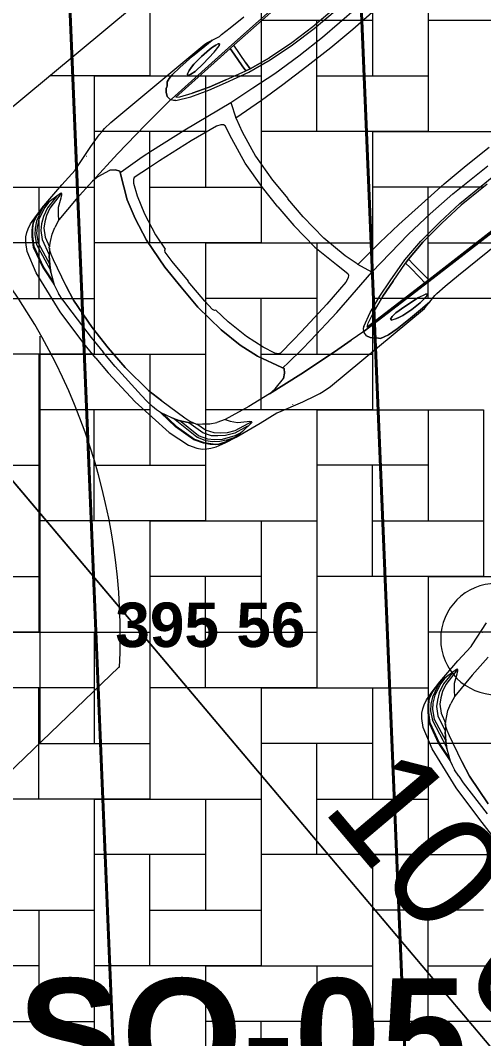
# Model space of a CAD drawing. Header units: millimetres. Extents: x 406050 to 619663, y -271768 to -128786.
# Drawn here: x 510506 to 513004, y -204382 to -198889 of the extents above; entities that cross this region are included whole.
import ezdxf

# ---------------------------------------------------------------- set-up
doc = ezdxf.new("R2010")
doc.units = ezdxf.units.MM
doc.header["$MEASUREMENT"] = 0
doc.set_wipeout_variables(frame=1)
doc.linetypes.add('Wipeout_Contour', pattern=[1000, 0, -1000])
doc.layers.add('BT_text_parcel', color=7, linetype='Continuous')
doc.layers.add('Situace - koordinační', color=7, linetype='Continuous')
doc.styles.add('GENEROVANÝ_STYL_1', font='Arial.ttf')
doc.styles.add('GENEROVANÝ_STYL_2', font='Arial Bold.ttf')
doc.linetypes.add('Elektřina - Elektrické vedení NN', pattern='A,0,[4,C.3. Koordinacni situace1.Shx,S=45.238095,R=0,X=0,Y=0.227838],-6150,0', length=6150)
doc.linetypes.add('K_ Kanalizace splašková', pattern='A,0,[2,C.3. Koordinacni situace1.Shx,S=19.047619,R=0,X=0,Y=0],-3150,0', length=3150)
doc.dimstyles.new('GENEROVANÝ_STYL__1', dxfattribs={"dimtxt": 600, "dimasz": 456, "dimexe": 0.18, "dimexo": 0.0625, "dimgap": 0, "dimtad": 1, "dimdec": 0, "dimzin": 0, "dimdsep": 46, "dimtxsty": 'GENEROVANÝ_STYL_1', "dimblk": 'ARROWHEAD_2', "dimblk1": 'ARROWHEAD_2', "dimblk2": 'ARROWHEAD_2', "dimcen": 0.09, "dimse1": 1, "dimse2": 1, "dimclrd": 7, "dimclre": 7, "dimclrt": 7, "dimazin": 0, "dimtfac": 1, "dimtdec": 4, "dimtmove": 2, "dimatfit": 3, "dimfxl": 1, "dimtolj": 1, "dimtzin": 0, "dimarcsym": 0})
doc.dimstyles.new('GENEROVANÝ_STYL__2', dxfattribs={"dimtxt": 600, "dimasz": 456, "dimexe": 0.18, "dimexo": 0.0625, "dimgap": 0, "dimtad": 1, "dimdec": 0, "dimzin": 0, "dimdsep": 46, "dimtxsty": 'GENEROVANÝ_STYL_1', "dimblk": 'ARROWHEAD_2', "dimblk1": 'ARROWHEAD_2', "dimblk2": 'ARROWHEAD_2', "dimcen": 0.09, "dimse1": 1, "dimse2": 1, "dimclrd": 7, "dimclre": 7, "dimclrt": 7, "dimazin": 0, "dimtfac": 1, "dimtdec": 4, "dimtmove": 0, "dimatfit": 3, "dimfxl": 1, "dimtolj": 1, "dimtzin": 0, "dimarcsym": 0})
doc.dimstyles.new('GENEROVANÝ_STYL__4', dxfattribs={"dimtxt": 600, "dimasz": 456, "dimexe": 0.18, "dimexo": 0.0625, "dimgap": 0, "dimtad": 1, "dimdec": 0, "dimzin": 0, "dimdsep": 46, "dimtxsty": 'GENEROVANÝ_STYL_1', "dimblk": 'ARROWHEAD_2', "dimblk1": 'ARROWHEAD_2', "dimblk2": 'ARROWHEAD_2', "dimcen": 0.09, "dimse1": 1, "dimse2": 1, "dimclrd": 124, "dimclre": 124, "dimclrt": 124, "dimazin": 0, "dimtfac": 1, "dimtdec": 4, "dimtmove": 0, "dimatfit": 3, "dimfxl": 1, "dimtolj": 1, "dimtzin": 0, "dimarcsym": 0})

# ---------------------------------------------------------------- blocks, each defined once
blk = doc.blocks.new('*X11')
at = {"layer": 'Situace - koordinační', "color": 253, "linetype": 'Continuous', "lineweight": 13, "true_color": 0xa8a8a8}
for p, q in [((512704.5, -197989.2), (512704.5, -198889.2)), ((511804.5, -198589.2), (511804.5, -199489.2)), ((512404.5, -198589.2), (512404.5, -199189.2)), ((512704.5, -198589.2), (512704.5, -199489.2)), ((511204.5, -198739.1), (511204.5, -199189.2)), ((512404.5, -198889.2), (511804.5, -198889.2)), ((512104.5, -199489.2), (512104.5, -198889.2)), ((513604.5, -198889.2), (512704.5, -198889.2)), ((511204.5, -199189.2), (510663.2, -199189.2)), ((510904.5, -199189.2), (511804.5, -199189.2)), ((510904.5, -199189.2), (510904.5, -200089.2)), ((511504.5, -199189.2), (511504.5, -199789.2)), ((511804.5, -199189.2), (511804.5, -200089.2)), ((512104.5, -199189.2), (512704.5, -199189.2)), ((511504.5, -199489.2), (510904.5, -199489.2)), ((511204.5, -200089.2), (511204.5, -199489.2)), ((512704.5, -199489.2), (511804.5, -199489.2)), ((512404.5, -199489.2), (513304.5, -199489.2)), ((512404.5, -199489.2), (512404.5, -200389.2)), ((510004.5, -199789.2), (510904.5, -199789.2)), ((510604.5, -199789.2), (510604.5, -200389.2)), ((510904.5, -199789.2), (510904.5, -200689.2)), ((511204.5, -199789.2), (511804.5, -199789.2)), ((513004.5, -199789.2), (512404.5, -199789.2)), ((512704.5, -200389.2), (512704.5, -199789.2)), ((510604.5, -200089.2), (510004.5, -200089.2)), ((511804.5, -200089.2), (510904.5, -200089.2)), ((511504.5, -200089.2), (512404.5, -200089.2)), ((511504.5, -200089.2), (511504.5, -200989.2)), ((512104.5, -200089.2), (512104.5, -200689.2)), ((512404.5, -200089.2), (512404.5, -200989.2)), ((512704.5, -200089.2), (513304.5, -200089.2)), ((510304.5, -200389.2), (510904.5, -200389.2)), ((512104.5, -200389.2), (511504.5, -200389.2)), ((511804.5, -200989.2), (511804.5, -200389.2)), ((513304.5, -200389.2), (512404.5, -200389.2)), ((510904.5, -200689.2), (510004.5, -200689.2)), ((510604.5, -200689.2), (511504.5, -200689.2)), ((510604.5, -200689.2), (510604.5, -201589.2)), ((511204.5, -200689.2), (511204.5, -201289.2)), ((511504.5, -200689.2), (511504.5, -201589.2)), ((511804.5, -200689.2), (512404.5, -200689.2)), ((511204.5, -200989.2), (510604.5, -200989.2)), ((510904.5, -201589.2), (510904.5, -200989.2)), ((512404.5, -200989.2), (511504.5, -200989.2)), ((512104.5, -200989.2), (513004.5, -200989.2)), ((512104.5, -200989.2), (512104.5, -201889.2)), ((512704.5, -200989.2), (512704.5, -201589.2)), ((513004.5, -200989.2), (513004.5, -201889.2)), ((509704.5, -201289.2), (510604.5, -201289.2)), ((510604.5, -201289.2), (510604.5, -202189.2)), ((510904.5, -201289.2), (511504.5, -201289.2)), ((512704.5, -201289.2), (512104.5, -201289.2)), ((512404.5, -201889.2), (512404.5, -201289.2)), ((511504.5, -201589.2), (510604.5, -201589.2)), ((511204.5, -201589.2), (512104.5, -201589.2)), ((511204.5, -201589.2), (511204.5, -202489.2)), ((511804.5, -201589.2), (511804.5, -202189.2)), ((512104.5, -201589.2), (512104.5, -202489.2)), ((512404.5, -201589.2), (513004.5, -201589.2)), ((510004.5, -201889.2), (510604.5, -201889.2)), ((511804.5, -201889.2), (511204.5, -201889.2)), ((511504.5, -202489.2), (511504.5, -201889.2)), ((513004.5, -201889.2), (512104.5, -201889.2)), ((512704.5, -201889.2), (513604.5, -201889.2)), ((512704.5, -201889.2), (512704.5, -202789.2)), ((510604.5, -202189.2), (509704.5, -202189.2)), ((510304.5, -202189.2), (511204.5, -202189.2)), ((510904.5, -202189.2), (510904.5, -202789.2)), ((511204.5, -202189.2), (511204.5, -203089.2)), ((511504.5, -202189.2), (512104.5, -202189.2)), ((513304.5, -202189.2), (512704.5, -202189.2)), ((510904.5, -202489.2), (510304.5, -202489.2)), ((510604.5, -203089.2), (510604.5, -202489.2)), ((512104.5, -202489.2), (511204.5, -202489.2)), ((511804.5, -202489.2), (512704.5, -202489.2)), ((511804.5, -202489.2), (511804.5, -203389.2)), ((512404.5, -202489.2), (512404.5, -203089.2)), ((512704.5, -202489.2), (512704.5, -203389.2)), ((510604.5, -202789.2), (511204.5, -202789.2)), ((512404.5, -202789.2), (511804.5, -202789.2)), ((512104.5, -203389.2), (512104.5, -202789.2)), ((513604.5, -202789.2), (512704.5, -202789.2)), ((511204.5, -203089.2), (510304.5, -203089.2)), ((510904.5, -203089.2), (511804.5, -203089.2)), ((510904.5, -203089.2), (510904.5, -203989.2)), ((511504.5, -203089.2), (511504.5, -203689.2)), ((511804.5, -203089.2), (511804.5, -203989.2)), ((512104.5, -203089.2), (512704.5, -203089.2)), ((511504.5, -203389.2), (510904.5, -203389.2)), ((511204.5, -203989.2), (511204.5, -203389.2)), ((512704.5, -203389.2), (511804.5, -203389.2)), ((512404.5, -203389.2), (513304.5, -203389.2)), ((512404.5, -203389.2), (512404.5, -204289.2)), ((510004.5, -203689.2), (510904.5, -203689.2)), ((510604.5, -203689.2), (510604.5, -204289.2)), ((510904.5, -203689.2), (510904.5, -204589.2)), ((511204.5, -203689.2), (511804.5, -203689.2)), ((513004.5, -203689.2), (512404.5, -203689.2)), ((512704.5, -204289.2), (512704.5, -203689.2)), ((510604.5, -203989.2), (510004.5, -203989.2)), ((511804.5, -203989.2), (510904.5, -203989.2)), ((511504.5, -203989.2), (512404.5, -203989.2)), ((511504.5, -203989.2), (511504.5, -204889.2)), ((512104.5, -203989.2), (512104.5, -204589.2)), ((512404.5, -203989.2), (512404.5, -204889.2)), ((512704.5, -203989.2), (513304.5, -203989.2)), ((510304.5, -204289.2), (510904.5, -204289.2)), ((512104.5, -204289.2), (511504.5, -204289.2)), ((511804.5, -204889.2), (511804.5, -204289.2)), ((513304.5, -204289.2), (512404.5, -204289.2))]:
    blk.add_line(p, q, dxfattribs=at)
blk = doc.blocks.new('výplň_1')
at = {"color": 254, "linetype": 'Wipeout_Contour', "lineweight": 0, "ltscale": 23826820.9208767}
blk.add_wipeout([(507736.9, -202722.8), (507704.5, -202761.1), (507472.8, -203118.3), (507287.4, -203501.5), (507151.3, -203904.9), (507066.6, -204322.1), (507034.6, -204746.6), (507055.8, -205171.8), (507129.9, -205591), (507255.7, -205997.7), (507431.3, -206385.5), (507653.9, -206748.4), (543199.4, -249246.5), (543593.1, -249026.5), (509030.8, -207703.9), (509010.1, -207427.9), (509010.7, -207151.1), (509032.5, -206875.2), (509075.4, -206601.8), (509139.1, -206332.5), (509177.9, -206211.2), (510581.5, -208143.5), (510762.6, -208392.9), (544380.6, -248586.5), (544774.4, -248366.5), (512964.5, -210334.7), (511108.9, -208103.2), (510971.3, -207916.8), (510963.2, -207902.5), (510856.1, -207715.7), (510764.9, -207502.7), (510698.9, -207280.6), (510658.9, -207052.4), (510645.5, -206821.1), (510658.9, -206589.8), (510698.9, -206361.5), (510764.9, -206139.4), (510841.1, -205961.6), (511312, -206453), (518416.5, -200545.4), (514580.3, -195932), (509462.5, -200187.6), (507296.6, -202263.4)], dxfattribs=at).dxf.layer = 'Situace - koordinační'
at = {"layer": 'Situace - koordinační', "color": 7, "linetype": 'Continuous', "lineweight": 13, "flags": 128}
blk.add_lwpolyline([(510764.9, -207502.7), (510698.9, -207280.6), (510658.9, -207052.4), (510645.5, -206821.1), (510658.9, -206589.8), (510698.9, -206361.5), (510764.9, -206139.4), (510841.1, -205961.6), (511312, -206453), (518416.5, -200545.4), (514580.3, -195932), (509462.5, -200187.6)], dxfattribs=at)
at = {"layer": 'Situace - koordinační', "color": 253, "linetype": 'Continuous', "lineweight": 13, "true_color": 0xa8a8a8}
blk.add_blockref('*X11', (0, 0), dxfattribs=at)
blk = doc.blocks.new('Luxusní auto 2 27')
at = {"layer": 'Situace - koordinační', "color": 253, "linetype": 'Continuous', "lineweight": 13, "true_color": 0xa8a8a8}
for p, q in [((2515.9, 906.4), (2422, 906.3)), ((2575.4, 908.2), (2515.9, 906.4)), ((2591, 908.6), (2575.4, 908.2)), ((2632.8, 918), (2591, 908.6)), ((2615.4, 877.6), (2620.7, 881.4)), ((2620.7, 881.4), (2615.4, 877.6)), ((2620.7, 881.4), (2635.3, 884.2)), ((2660.9, 923.9), (2632.8, 918)), ((2685.7, 918.4), (2632.8, 918)), ((2632.8, 918), (2685.7, 918.4)), ((2635.3, 884.2), (2656.3, 887.4)), ((2656.3, 887.4), (2635.3, 884.2)), ((2656.3, 887.4), (2677.3, 888.9)), ((2677.3, 888.9), (2656.3, 887.4)), ((2678.7, 926.3), (2660.9, 923.9)), ((2677.3, 888.9), (2734.7, 886.7)), ((2734.7, 886.7), (2677.3, 888.9)), ((3337.5, 926.3), (2678.7, 926.3)), ((2770.5, 919.6), (2685.7, 918.4)), ((2685.7, 918.4), (2770.5, 919.6)), ((2734.7, 886.7), (2792.1, 881.3)), ((2792.1, 881.3), (2734.7, 886.7)), ((2862.2, 917.1), (2770.5, 919.6)), ((2770.5, 919.6), (2862.2, 917.1)), ((2792.1, 881.3), (2792.8, 881.2)), ((2792.8, 881.2), (2812.9, 877.1)), ((2812.9, 877.1), (2792.8, 881.2)), ((2919.3, 912.2), (2862.2, 917.1)), ((2862.2, 917.1), (2919.3, 912.2)), ((2943.5, 906.7), (2919.3, 912.2)), ((2919.3, 912.2), (2943.5, 906.7)), ((2965.2, 900.1), (2943.5, 906.7)), ((2943.5, 906.7), (2965.2, 900.1)), ((2979.1, 883.1), (2965.2, 900.1)), ((2965.2, 900.1), (2979.1, 883.1)), ((2983.5, 880.6), (2979.1, 883.1)), ((2979.1, 883.1), (2983.5, 880.6)), ((2990.7, 875.8), (2983.5, 880.6)), ((2983.5, 880.6), (2990.7, 875.8)), ((3384.9, 922.1), (3337.5, 926.3)), ((3404.8, 918.6), (3384.9, 922.1)), ((3428.8, 914), (3404.8, 918.6)), ((3504.4, 895.6), (3428.8, 914)), ((3640.4, 854.1), (3504.4, 895.6)), ((1866.3, 854.1), (2568, 830)), ((2568, 830), (1866.3, 854.1)), ((2561.4, 822.6), (1957.9, 841.8)), ((1957.9, 841.8), (2561.4, 822.6)), ((2568, 830), (3006.2, 813.8)), ((3006.2, 813.8), (2568, 830)), ((2624.3, 870.9), (2615.4, 877.6)), ((2615.4, 877.6), (2624.3, 870.9)), ((2665.8, 861.2), (2624.3, 870.9)), ((2753.3, 850.1), (2665.8, 861.2)), ((2665.8, 861.2), (2753.3, 850.1)), ((2684.7, 858.8), (2685.1, 860.1)), ((2811.9, 847.1), (2753.3, 850.1)), ((2753.3, 850.1), (2811.9, 847.1)), ((2839.5, 849.4), (2811.9, 847.1)), ((2811.9, 847.1), (2839.5, 849.4)), ((2812.9, 877.1), (2833.7, 871.2)), ((2833.7, 871.2), (2812.9, 877.1)), ((2833.7, 871.2), (2855.3, 863.1)), ((2855.2, 854.4), (2839.5, 849.4)), ((2839.5, 849.4), (2855.2, 854.4)), ((2855.3, 863.1), (2855.2, 854.4)), ((2855.2, 854.4), (2855.3, 863.1)), ((3003.7, 860.8), (2990.7, 875.8)), ((2990.7, 875.8), (3003.7, 860.8)), ((3013.4, 839.5), (3003.7, 860.8)), ((3003.7, 860.8), (3013.4, 839.5)), ((3013.4, 839.5), (3012.2, 818.8)), ((3556, 869.2), (3556.2, 869.9)), ((3650.2, 850.8), (3640.4, 854.1)), ((3755.5, 835.7), (3650.2, 850.8)), ((3902.6, 811.8), (3755.5, 835.7)), ((2572, 707.5), (2561.4, 822.6)), ((2588.1, 821.7), (2561.4, 822.6)), ((2561.4, 822.6), (2588.1, 821.7)), ((2588.1, 821.7), (2980.5, 806.5)), ((2588.1, 821.7), (2590.7, 783.4)), ((2590.7, 783.4), (2588.1, 821.7)), ((2590.7, 783.4), (2597.2, 707.5)), ((2597.2, 707.5), (2590.7, 783.4)), ((2963.8, 793.9), (2900.3, 766.6)), ((2993, 792.7), (2917.1, 756.7)), ((2980.5, 806.5), (2963.8, 793.9)), ((2993, 792.7), (3001.1, 799.3)), ((2993, 792.7), (3001.1, 799.3)), ((3001.1, 799.3), (3008.5, 810)), ((3006.2, 813.8), (3009.9, 813.3)), ((3012.2, 818.8), (3008.5, 810)), ((3009.9, 813.3), (3091.4, 806.5)), ((3202.2, 796.8), (3091.4, 806.5)), ((3091.4, 806.5), (3202.2, 796.8)), ((3418.5, 773.7), (3202.2, 796.8)), ((3202.2, 796.8), (3418.5, 773.7)), ((3616.4, 746.7), (3418.5, 773.7)), ((3418.5, 773.7), (3616.4, 746.7)), ((3786.1, 802.6), (3791.1, 804.7)), ((3786.5, 798.5), (3786.1, 802.6)), ((3786.1, 802.2), (3808.6, 797.3)), ((3791.2, 793.1), (3786.5, 798.5)), ((3791.1, 804.7), (3857.5, 809.1)), ((3803, 784.1), (3791.2, 793.1)), ((3846.5, 754.9), (3803, 784.1)), ((3808.6, 797.3), (3886.8, 780.9)), ((3818.8, 805.6), (3894.9, 790.2)), ((3857.5, 809.1), (3913.2, 809.4)), ((3869.5, 809.1), (3905, 801.1)), ((3879.3, 806.8), (3879.1, 806.9)), ((3886.8, 780.9), (3925, 762.7)), ((3894.9, 790.2), (3942.4, 768)), ((3911.7, 805.7), (3897.4, 809.1)), ((3967.6, 796.7), (3902.6, 811.8)), ((3905, 801.1), (3969.3, 773.4)), ((3955.3, 788.5), (3911.7, 805.7)), ((3964.9, 794.1), (3935.6, 803.6)), ((3955.3, 788.5), (3986.5, 773.3)), ((3996.7, 781), (3964.9, 794.1)), ((3967.6, 796.7), (3971.3, 795.1)), ((4019.8, 782.6), (3967.6, 796.7)), ((3969.3, 773.4), (4004.3, 746.8)), ((3971.3, 795.1), (4002.3, 781.5)), ((3986.5, 773.3), (4016.8, 749)), ((4011.5, 770.5), (3996.7, 781)), ((4002.3, 781.5), (4017.4, 770.7)), ((4031.3, 750.5), (4011.5, 770.5)), ((4017.4, 770.7), (4036.5, 751.4)), ((4046.7, 769.6), (4019.8, 782.6)), ((4066.1, 758.6), (4046.7, 769.6)), ((2713.8, 705.5), (2808, 732.8)), ((2808, 732.8), (2713.8, 705.5)), ((2820.9, 722), (2725.8, 694.9)), ((2808, 732.8), (2900.3, 766.6)), ((2900.3, 766.6), (2808, 732.8)), ((2917.1, 756.7), (2820.9, 722)), ((2897.8, 766.8), (2897.7, 766.8)), ((3482.3, 712.7), (3505.6, 731.3)), ((3505.6, 731.3), (3482.3, 712.7)), ((3575.7, 745.3), (3505.6, 731.3)), ((3575.7, 745.3), (3616.4, 746.7)), ((3616.4, 746.7), (3745.8, 727.7)), ((3745.8, 727.7), (3888.7, 700.7)), ((3746.7, 725.2), (3746.7, 725.2)), ((3872.9, 724), (3846.5, 754.9)), ((3888.7, 700.7), (3872.9, 724)), ((3925, 762.7), (3953.6, 741)), ((3942.4, 768), (3974.7, 743.7)), ((3953.6, 741), (3979.3, 718.6)), ((3974.7, 743.7), (4001.1, 719.8)), ((3976.2, 718.6), (3976.3, 718.5)), ((3979.3, 718.6), (4005.7, 676.8)), ((3998, 719.7), (3998.1, 719.6)), ((4001.1, 719.8), (4026.9, 677.6)), ((4004.3, 746.8), (4028.5, 721.7)), ((4016.8, 749), (4040.9, 722.5)), ((4026.7, 721.4), (4026.9, 721.3)), ((4026.9, 721.3), (4026.7, 721.4)), ((4028.5, 721.7), (4054.8, 676.8)), ((4054.1, 723), (4031.3, 750.5)), ((4036.5, 751.4), (4059.2, 723.9)), ((4040.9, 722.5), (4066.7, 676.4)), ((4083.9, 676), (4054.1, 723)), ((4059.2, 723.9), (4089.1, 676.8)), ((4084.5, 743.8), (4066.1, 758.6)), ((4104.4, 721.6), (4084.5, 743.8)), ((4128.8, 679.4), (4104.4, 721.6)), ((2456.2, 646.6), (2575, 668.2)), ((2575, 668.2), (2456.2, 646.6)), ((2575, 668.2), (2572, 707.5)), ((2572, 707.5), (2575, 668.2)), ((2575, 668.2), (2600.5, 674.3)), ((2600.5, 674.3), (2575, 668.2)), ((2725.8, 694.9), (2592.2, 657.7)), ((2597.2, 707.5), (2600.5, 674.3)), ((2600.5, 674.3), (2597.2, 707.5)), ((2713.8, 705.5), (2600.5, 674.3)), ((3261.3, 666.9), (3056, 640.4)), ((3326, 674.9), (3261.3, 666.9)), ((3433.7, 683.1), (3326, 674.9)), ((3465.6, 684.9), (3433.7, 683.1)), ((3471.6, 685.1), (3465.6, 684.9)), ((3468.3, 692.2), (3482.3, 712.7)), ((3482.3, 712.7), (3468.3, 692.2)), ((3474.2, 679.7), (3468.3, 692.2)), ((3468.3, 692.2), (3474.2, 679.7)), ((3535.7, 548.7), (3474.2, 679.7)), ((3474.2, 679.7), (3535.7, 548.7)), ((3888.7, 700.7), (3932, 684.1)), ((3966.9, 665.1), (3932, 684.1)), ((3997.4, 640.5), (3966.9, 665.1)), ((4003.2, 676.4), (4003.1, 676.6)), ((4003.1, 676.6), (4003.2, 676.4)), ((4005.7, 676.8), (4021.2, 621.1)), ((4026.9, 677.6), (4049.3, 589.1)), ((4052.8, 677.3), (4052.9, 676.8)), ((4052.9, 676.8), (4052.8, 677.3)), ((4054.8, 676.8), (4081.1, 546.6)), ((4061.9, 681.6), (4062.5, 680.4)), ((4066.7, 676.4), (4098.9, 517.8)), ((4114.6, 558.8), (4083.9, 676)), ((4089.1, 676.8), (4120.1, 559.5)), ((4165.4, 560.2), (4128.8, 679.4)), ((2170.5, 613.4), (1933.2, 616.3)), ((1988.9, 627.6), (2170.1, 625.8)), ((2170.1, 625.8), (2312.6, 632.3)), ((2316.7, 621.6), (2170.5, 613.4)), ((2312.6, 632.3), (2456.2, 646.6)), ((2461.4, 635.4), (2316.7, 621.6)), ((2592.2, 657.7), (2461.4, 635.4)), ((3056, 640.4), (2771.1, 594.4)), ((3268.6, 598.7), (3333.2, 605.6)), ((3333.2, 605.6), (3430.8, 616.2)), ((3399.4, 612.1), (3401.8, 613.1)), ((3430.8, 616.2), (3440.6, 610.9)), ((3440.6, 610.9), (3453.6, 596.1)), ((4022.1, 620.4), (3997.4, 640.5)), ((4022.1, 620.4), (4023.3, 620.4)), ((4031.7, 604.9), (4023.3, 620.4)), ((4025.4, 616.6), (4052.1, 585.9)), ((4040.2, 584.9), (4031.7, 604.9)), ((2165.9, 548.9), (1924.6, 554)), ((2328.3, 554), (2165.9, 548.9)), ((2488.8, 564.2), (2328.3, 554)), ((2630.6, 579.7), (2488.8, 564.2)), ((2771.1, 594.4), (2630.6, 579.7)), ((2771.1, 594.4), (2803.2, 515)), ((2913.4, 546.2), (3068.5, 572.4)), ((3068.5, 572.4), (3268.6, 598.7)), ((3453.6, 596.1), (3481.8, 531)), ((4049.6, 554.2), (4040.2, 584.9)), ((4086, 404.5), (4049.6, 554.2)), ((4052.1, 585.9), (4082.7, 544.4)), ((4082.7, 544.4), (4052.1, 585.9)), ((4125.5, 462.1), (4114.6, 558.8)), ((4120.1, 559.5), (4131.5, 451.2)), ((4200.7, 316.1), (4165.4, 560.2)), ((2636.4, 499.6), (2494.2, 490.3)), ((2803.2, 515), (2636.4, 499.6)), ((2804.5, 509.6), (2803.2, 515)), ((2803.2, 515), (2804.5, 509.6)), ((2804.5, 509.6), (2826.1, 434.5)), ((2875.5, 516.8), (2878.6, 526.6)), ((2892.4, 441.7), (2875.5, 516.8)), ((2878.6, 526.6), (2889.5, 537.6)), ((2889.5, 537.6), (2913.4, 546.2)), ((3481.8, 531), (3513.7, 430.3)), ((3568.3, 443.7), (3535.7, 548.7)), ((3535.7, 548.7), (3568.3, 443.7)), ((4082.7, 544.4), (4103.6, 510)), ((4103.6, 510), (4082.7, 544.4)), ((4103.6, 510), (4131.8, 448.3)), ((2013.5, 478.2), (1854.3, 481.6)), ((2166.3, 478), (2013.5, 478.2)), ((2115.2, 472.4), (2115.2, 472.1)), ((2115.2, 472.1), (2115.2, 472.4)), ((2330.6, 484.2), (2166.3, 478)), ((2494.2, 490.3), (2330.6, 484.2)), ((2921, 294.7), (2892.4, 441.7)), ((3594.9, 314.5), (3568.3, 443.7)), ((3568.3, 443.7), (3594.9, 314.5)), ((4131.8, 448.3), (4131.5, 451.3)), ((4131.8, 448.3), (4138.6, 423.7)), ((2826.1, 434.5), (2853.2, 287.7)), ((3513.7, 430.3), (3539.1, 306)), ((4104.9, 317.8), (4086, 404.5)), ((4086, 404.5), (4104.9, 317.8)), ((4086.7, 397.1), (4086.7, 397.1)), ((4138.6, 423.7), (4144.8, 396.1)), ((4149.6, 355), (4144.8, 396.1)), ((4149.6, 355), (4153.1, 312.1)), ((2853.2, 287.7), (2865.2, 129.1)), ((2933.3, 132.3), (2921, 294.7)), ((3539.1, 306), (3549.2, 213.9)), ((3613, 139.9), (3594.9, 314.5)), ((3594.9, 314.5), (3613, 139.9)), ((4123, 139.4), (4104.9, 317.8)), ((4104.9, 317.8), (4123, 139.4)), ((4153.1, 312.1), (4161.1, 101.7)), ((4212, 102.3), (4200.7, 316.1)), ((3549.2, 213.9), (3555.8, 211.2)), ((3555.8, 211.2), (3561.2, 201.4)), ((3561.2, 201.4), (3564.4, 139.1)), ((2865.2, 129.1), (2866.9, 0.2)), ((2935.8, 0.2), (2933.3, 132.3)), ((3564.4, 139.1), (3564.4, 0.2)), ((3614.5, 0), (3613, 139.9)), ((3613, 139.9), (3614.5, 0)), ((4126.4, 0), (4123, 139.4)), ((4123, 139.4), (4126.4, 0)), ((4161.1, 101.7), (4161.6, 0)), ((4213.6, 0), (4212, 102.3)), ((3614.5, 0), (3613, -139.9)), ((3613, -139.9), (3614.5, 0)), ((4126.4, 0), (4123, -139.4)), ((4123, -139.4), (4126.4, 0)), ((4161.1, -101.7), (4161.6, 0)), ((4213.6, 0), (4212, -102.3)), ((2865.2, -129.1), (2866.9, -0.2)), ((2935.8, -0.2), (2933.3, -132.3)), ((3564.4, -139.1), (3564.4, -0.2)), ((4153.1, -312.1), (4161.1, -101.7)), ((4212, -102.3), (4200.7, -316.1)), ((2853.2, -287.7), (2865.2, -129.1)), ((2933.3, -132.3), (2921, -294.7)), ((3561.2, -201.4), (3564.4, -139.1)), ((3613, -139.9), (3594.9, -314.5)), ((3594.9, -314.5), (3613, -139.9)), ((4123, -139.4), (4104.9, -317.8)), ((4104.9, -317.8), (4123, -139.4)), ((3539.1, -306), (3549.2, -213.9)), ((3549.2, -213.9), (3555.8, -211.2)), ((3555.8, -211.2), (3561.2, -201.4)), ((2826.1, -434.5), (2853.2, -287.7)), ((2921, -294.7), (2892.4, -441.7)), ((3513.7, -430.3), (3539.1, -306)), ((3594.9, -314.5), (3568.3, -443.7)), ((3568.3, -443.7), (3594.9, -314.5)), ((4104.9, -317.8), (4086, -404.5)), ((4086, -404.5), (4104.9, -317.8)), ((4149.6, -355), (4153.1, -312.1)), ((4200.7, -316.1), (4165.4, -560.2)), ((4149.6, -355), (4144.8, -396.1)), ((2804.5, -509.6), (2826.1, -434.5)), ((3481.8, -531), (3513.7, -430.3)), ((4086, -404.5), (4049.6, -554.2)), ((4086.7, -397.1), (4086.7, -397.1)), ((4131.8, -448.3), (4138.6, -423.7)), ((4138.6, -423.7), (4144.8, -396.1)), ((2013.5, -478.2), (1854.3, -481.6)), ((2166.3, -478), (2013.5, -478.2)), ((2115.2, -472.4), (2115.2, -472.1)), ((2115.2, -472.1), (2115.2, -472.4)), ((2330.6, -484.2), (2166.3, -478)), ((2494.2, -490.3), (2330.6, -484.2)), ((2636.4, -499.6), (2494.2, -490.3)), ((2892.4, -441.7), (2875.5, -516.8)), ((3568.3, -443.7), (3535.7, -548.7)), ((3535.7, -548.7), (3568.3, -443.7)), ((4103.6, -510), (4131.8, -448.3)), ((4125.5, -462.1), (4114.6, -558.8)), ((4120.1, -559.5), (4131.5, -451.2)), ((4131.8, -448.3), (4131.5, -451.3)), ((2165.9, -548.9), (1924.6, -554)), ((2328.3, -554), (2165.9, -548.9)), ((2803.2, -515), (2636.4, -499.6)), ((2771.1, -594.4), (2803.2, -515)), ((2804.5, -509.6), (2803.2, -515)), ((2803.2, -515), (2804.5, -509.6)), ((2875.5, -516.8), (2878.6, -526.6)), ((2878.6, -526.6), (2889.5, -537.6)), ((2889.5, -537.6), (2913.4, -546.2)), ((2913.4, -546.2), (3068.5, -572.4)), ((3453.6, -596.1), (3481.8, -531)), ((3535.7, -548.7), (3474.2, -679.7)), ((3474.2, -679.7), (3535.7, -548.7)), ((4052.1, -585.9), (4082.7, -544.4)), ((4082.7, -544.4), (4052.1, -585.9)), ((4054.8, -676.8), (4081.1, -546.6)), ((4066.7, -676.4), (4098.9, -517.8)), ((4082.7, -544.4), (4103.6, -510)), ((4103.6, -510), (4082.7, -544.4)), ((2488.8, -564.2), (2328.3, -554)), ((2630.6, -579.7), (2488.8, -564.2)), ((2771.1, -594.4), (2630.6, -579.7)), ((3056, -640.4), (2771.1, -594.4)), ((3068.5, -572.4), (3268.6, -598.7)), ((3268.6, -598.7), (3333.2, -605.6)), ((3440.6, -610.9), (3453.6, -596.1)), ((4025.4, -616.6), (4052.1, -585.9)), ((4026.9, -677.6), (4049.3, -589.1)), ((4040.2, -584.9), (4031.7, -604.9)), ((4049.6, -554.2), (4040.2, -584.9)), ((4114.6, -558.8), (4083.9, -676)), ((4089.1, -676.8), (4120.1, -559.5)), ((4165.4, -560.2), (4128.8, -679.4)), ((2170.5, -613.4), (1933.2, -616.3)), ((1988.9, -627.6), (2170.1, -625.8)), ((2170.1, -625.8), (2312.6, -632.3)), ((2316.7, -621.6), (2170.5, -613.4)), ((2312.6, -632.3), (2456.2, -646.6)), ((2461.4, -635.4), (2316.7, -621.6)), ((2456.2, -646.6), (2575, -668.2)), ((2575, -668.2), (2456.2, -646.6)), ((2592.2, -657.7), (2461.4, -635.4)), ((2725.8, -694.9), (2592.2, -657.7)), ((3261.3, -666.9), (3056, -640.4)), ((3333.2, -605.6), (3430.8, -616.2)), ((3399.4, -612.1), (3401.8, -613.1)), ((3430.8, -616.2), (3440.6, -610.9)), ((3997.4, -640.5), (3966.9, -665.1)), ((4022.1, -620.4), (3997.4, -640.5)), ((4005.7, -676.8), (4021.2, -621.1)), ((4022.1, -620.4), (4023.3, -620.4)), ((4031.7, -604.9), (4023.3, -620.4)), ((2572, -707.5), (2561.4, -822.6)), ((2575, -668.2), (2572, -707.5)), ((2572, -707.5), (2575, -668.2)), ((2575, -668.2), (2600.5, -674.3)), ((2600.5, -674.3), (2575, -668.2)), ((2590.7, -783.4), (2597.2, -707.5)), ((2597.2, -707.5), (2590.7, -783.4)), ((2597.2, -707.5), (2600.5, -674.3)), ((2600.5, -674.3), (2597.2, -707.5)), ((2713.8, -705.5), (2600.5, -674.3)), ((2713.8, -705.5), (2808, -732.8)), ((2808, -732.8), (2713.8, -705.5)), ((2820.9, -722), (2725.8, -694.9)), ((3326, -674.9), (3261.3, -666.9)), ((3433.7, -683.1), (3326, -674.9)), ((3465.6, -684.9), (3433.7, -683.1)), ((3471.6, -685.1), (3465.6, -684.9)), ((3474.2, -679.7), (3468.3, -692.2)), ((3468.3, -692.2), (3474.2, -679.7)), ((3468.3, -692.2), (3482.3, -712.7)), ((3482.3, -712.7), (3468.3, -692.2)), ((3482.3, -712.7), (3505.6, -731.3)), ((3505.6, -731.3), (3482.3, -712.7)), ((3745.8, -727.7), (3888.7, -700.7)), ((3888.7, -700.7), (3872.9, -724)), ((3888.7, -700.7), (3932, -684.1)), ((3966.9, -665.1), (3932, -684.1)), ((3979.3, -718.6), (4005.7, -676.8)), ((4001.1, -719.8), (4026.9, -677.6)), ((4003.2, -676.4), (4003.1, -676.6)), ((4003.1, -676.6), (4003.2, -676.4)), ((4028.5, -721.7), (4054.8, -676.8)), ((4040.9, -722.5), (4066.7, -676.4)), ((4052.8, -677.3), (4052.9, -676.8)), ((4052.9, -676.8), (4052.8, -677.3)), ((4083.9, -676), (4054.1, -723)), ((4059.2, -723.9), (4089.1, -676.8)), ((4061.9, -681.6), (4062.5, -680.4)), ((4128.8, -679.4), (4104.4, -721.6)), ((2808, -732.8), (2900.3, -766.6)), ((2900.3, -766.6), (2808, -732.8)), ((2917.1, -756.7), (2820.9, -722)), ((2897.8, -766.8), (2897.7, -766.8)), ((2963.8, -793.9), (2900.3, -766.6)), ((2993, -792.7), (2917.1, -756.7)), ((3616.4, -746.7), (3418.5, -773.7)), ((3418.5, -773.7), (3616.4, -746.7)), ((3575.7, -745.3), (3505.6, -731.3)), ((3575.7, -745.3), (3616.4, -746.7)), ((3616.4, -746.7), (3745.8, -727.7)), ((3746.7, -725.2), (3746.7, -725.2)), ((3846.5, -754.9), (3803, -784.1)), ((3872.9, -724), (3846.5, -754.9)), ((3886.8, -780.9), (3925, -762.7)), ((3894.9, -790.2), (3942.4, -768)), ((3925, -762.7), (3953.6, -741)), ((3942.4, -768), (3974.7, -743.7)), ((3953.6, -741), (3979.3, -718.6)), ((3969.3, -773.4), (4004.3, -746.8)), ((3974.7, -743.7), (4001.1, -719.8)), ((3976.2, -718.6), (3976.3, -718.5)), ((3986.5, -773.3), (4016.8, -749)), ((3998, -719.7), (3998.1, -719.6)), ((4004.3, -746.8), (4028.5, -721.7)), ((4031.3, -750.5), (4011.5, -770.5)), ((4016.8, -749), (4040.9, -722.5)), ((4017.4, -770.7), (4036.5, -751.4)), ((4026.7, -721.4), (4026.9, -721.3)), ((4026.9, -721.3), (4026.7, -721.4)), ((4054.1, -723), (4031.3, -750.5)), ((4036.5, -751.4), (4059.2, -723.9)), ((4066.1, -758.6), (4046.7, -769.6)), ((4084.5, -743.8), (4066.1, -758.6)), ((4104.4, -721.6), (4084.5, -743.8)), ((2561.4, -822.6), (1957.9, -841.8)), ((1957.9, -841.8), (2561.4, -822.6)), ((2588.1, -821.7), (2561.4, -822.6)), ((2561.4, -822.6), (2588.1, -821.7)), ((2568, -830), (3006.2, -813.8)), ((3006.2, -813.8), (2568, -830)), ((2588.1, -821.7), (2590.7, -783.4)), ((2590.7, -783.4), (2588.1, -821.7)), ((2588.1, -821.7), (2980.5, -806.5)), ((2980.5, -806.5), (2963.8, -793.9)), ((2993, -792.7), (3001.1, -799.3)), ((2993, -792.7), (3001.1, -799.3)), ((3001.1, -799.3), (3008.5, -810)), ((3006.2, -813.8), (3009.9, -813.3)), ((3012.2, -818.8), (3008.5, -810)), ((3009.9, -813.3), (3091.4, -806.5)), ((3013.4, -839.5), (3012.2, -818.8)), ((3202.2, -796.8), (3091.4, -806.5)), ((3091.4, -806.5), (3202.2, -796.8)), ((3418.5, -773.7), (3202.2, -796.8)), ((3202.2, -796.8), (3418.5, -773.7)), ((3902.6, -811.8), (3755.5, -835.7)), ((3786.1, -802.2), (3808.6, -797.3)), ((3786.5, -798.5), (3786.1, -802.6)), ((3786.1, -802.6), (3791.1, -804.7)), ((3791.2, -793.1), (3786.5, -798.5)), ((3791.1, -804.7), (3857.5, -809.1)), ((3803, -784.1), (3791.2, -793.1)), ((3808.6, -797.3), (3886.8, -780.9)), ((3818.8, -805.6), (3894.9, -790.2)), ((3857.5, -809.1), (3913.2, -809.4)), ((3869.5, -809.1), (3905, -801.1)), ((3879.3, -806.8), (3879.1, -806.9)), ((3911.7, -805.7), (3897.4, -809.1)), ((3967.6, -796.7), (3902.6, -811.8)), ((3905, -801.1), (3969.3, -773.4)), ((3955.3, -788.5), (3911.7, -805.7)), ((3964.9, -794.1), (3935.6, -803.6)), ((3955.3, -788.5), (3986.5, -773.3)), ((3996.7, -781), (3964.9, -794.1)), ((4019.8, -782.6), (3967.6, -796.7)), ((3967.6, -796.7), (3971.3, -795.1)), ((3971.3, -795.1), (4002.3, -781.5)), ((4011.5, -770.5), (3996.7, -781)), ((4002.3, -781.5), (4017.4, -770.7)), ((4046.7, -769.6), (4019.8, -782.6)), ((1866.3, -854.1), (2568, -830)), ((2568, -830), (1866.3, -854.1)), ((2624.3, -870.9), (2615.4, -877.6)), ((2615.4, -877.6), (2624.3, -870.9)), ((2615.4, -877.6), (2620.7, -881.4)), ((2620.7, -881.4), (2615.4, -877.6)), ((2665.8, -861.2), (2624.3, -870.9)), ((2753.3, -850.1), (2665.8, -861.2)), ((2665.8, -861.2), (2753.3, -850.1)), ((2684.7, -858.8), (2685.1, -860.1)), ((2811.9, -847.1), (2753.3, -850.1)), ((2753.3, -850.1), (2811.9, -847.1)), ((2792.8, -881.2), (2812.9, -877.1)), ((2812.9, -877.1), (2792.8, -881.2)), ((2839.5, -849.4), (2811.9, -847.1)), ((2811.9, -847.1), (2839.5, -849.4)), ((2812.9, -877.1), (2833.7, -871.2)), ((2833.7, -871.2), (2812.9, -877.1)), ((2833.7, -871.2), (2855.3, -863.1)), ((2855.2, -854.4), (2839.5, -849.4)), ((2839.5, -849.4), (2855.2, -854.4)), ((2855.3, -863.1), (2855.2, -854.4)), ((2855.2, -854.4), (2855.3, -863.1)), ((2990.7, -875.8), (2983.5, -880.6)), ((2983.5, -880.6), (2990.7, -875.8)), ((3003.7, -860.8), (2990.7, -875.8)), ((2990.7, -875.8), (3003.7, -860.8)), ((3013.4, -839.5), (3003.7, -860.8)), ((3003.7, -860.8), (3013.4, -839.5)), ((3640.4, -854.1), (3504.4, -895.6)), ((3556, -869.2), (3556.2, -869.9)), ((3650.2, -850.8), (3640.4, -854.1)), ((3755.5, -835.7), (3650.2, -850.8)), ((2422, -906.3), (1836.8, -913.2)), ((2515.9, -906.4), (2422, -906.3)), ((2575.4, -908.2), (2515.9, -906.4)), ((2591, -908.6), (2575.4, -908.2)), ((2632.8, -918), (2591, -908.6)), ((2620.7, -881.4), (2635.3, -884.2)), ((2685.7, -918.4), (2632.8, -918)), ((2632.8, -918), (2685.7, -918.4)), ((2660.9, -923.9), (2632.8, -918)), ((2635.3, -884.2), (2656.3, -887.4)), ((2656.3, -887.4), (2635.3, -884.2)), ((2656.3, -887.4), (2677.3, -888.9)), ((2677.3, -888.9), (2656.3, -887.4)), ((2678.7, -926.3), (2660.9, -923.9)), ((2677.3, -888.9), (2734.7, -886.7)), ((2734.7, -886.7), (2677.3, -888.9)), ((3337.5, -926.3), (2678.7, -926.3)), ((2770.5, -919.6), (2685.7, -918.4)), ((2685.7, -918.4), (2770.5, -919.6)), ((2734.7, -886.7), (2792.1, -881.3)), ((2792.1, -881.3), (2734.7, -886.7)), ((2862.2, -917.1), (2770.5, -919.6)), ((2770.5, -919.6), (2862.2, -917.1)), ((2792.1, -881.3), (2792.8, -881.2)), ((2919.3, -912.2), (2862.2, -917.1)), ((2862.2, -917.1), (2919.3, -912.2)), ((2943.5, -906.7), (2919.3, -912.2)), ((2919.3, -912.2), (2943.5, -906.7)), ((2965.2, -900.1), (2943.5, -906.7)), ((2943.5, -906.7), (2965.2, -900.1)), ((2979.1, -883.1), (2965.2, -900.1)), ((2965.2, -900.1), (2979.1, -883.1)), ((2983.5, -880.6), (2979.1, -883.1)), ((2979.1, -883.1), (2983.5, -880.6)), ((3384.9, -922.1), (3337.5, -926.3)), ((3404.8, -918.6), (3384.9, -922.1)), ((3428.8, -914), (3404.8, -918.6)), ((3504.4, -895.6), (3428.8, -914))]:
    blk.add_line(p, q, dxfattribs=at)
blk = doc.blocks.new('Luxusní auto 2 27_2')
at = {"layer": 'Situace - koordinační', "color": 253, "linetype": 'Continuous', "lineweight": 13, "true_color": 0xa8a8a8}
for p, q in [((4213.6, 0), (4212, -102.3)), ((4153.1, -312.1), (4161.1, -101.7)), ((4212, -102.3), (4200.7, -316.1)), ((4123, -139.4), (4104.9, -317.8)), ((4104.9, -317.8), (4123, -139.4)), ((4104.9, -317.8), (4086, -404.5)), ((4086, -404.5), (4104.9, -317.8)), ((4149.6, -355), (4153.1, -312.1)), ((4200.7, -316.1), (4165.4, -560.2)), ((4149.6, -355), (4144.8, -396.1)), ((4086, -404.5), (4049.6, -554.2)), ((4086.7, -397.1), (4086.7, -397.1)), ((4131.8, -448.3), (4138.6, -423.7)), ((4138.6, -423.7), (4144.8, -396.1)), ((4103.6, -510), (4131.8, -448.3)), ((4125.5, -462.1), (4114.6, -558.8)), ((4120.1, -559.5), (4131.5, -451.2)), ((4131.8, -448.3), (4131.5, -451.3)), ((4052.1, -585.9), (4082.7, -544.4)), ((4082.7, -544.4), (4052.1, -585.9)), ((4054.8, -676.8), (4081.1, -546.6)), ((4066.7, -676.4), (4098.9, -517.8)), ((4082.7, -544.4), (4103.6, -510)), ((4103.6, -510), (4082.7, -544.4)), ((4025.4, -616.6), (4052.1, -585.9)), ((4026.9, -677.6), (4049.3, -589.1)), ((4040.2, -584.9), (4031.7, -604.9)), ((4049.6, -554.2), (4040.2, -584.9)), ((4114.6, -558.8), (4083.9, -676)), ((4089.1, -676.8), (4120.1, -559.5)), ((4165.4, -560.2), (4128.8, -679.4)), ((3997.4, -640.5), (3966.9, -665.1)), ((4022.1, -620.4), (3997.4, -640.5)), ((4005.7, -676.8), (4021.2, -621.1)), ((4022.1, -620.4), (4023.3, -620.4)), ((4031.7, -604.9), (4023.3, -620.4)), ((3745.8, -727.7), (3888.7, -700.7)), ((3888.7, -700.7), (3872.9, -724)), ((3888.7, -700.7), (3932, -684.1)), ((3966.9, -665.1), (3932, -684.1)), ((3979.3, -718.6), (4005.7, -676.8)), ((4001.1, -719.8), (4026.9, -677.6)), ((4003.2, -676.4), (4003.1, -676.6)), ((4003.1, -676.6), (4003.2, -676.4)), ((4028.5, -721.7), (4054.8, -676.8)), ((4040.9, -722.5), (4066.7, -676.4)), ((4052.8, -677.3), (4052.9, -676.8)), ((4052.9, -676.8), (4052.8, -677.3)), ((4083.9, -676), (4054.1, -723)), ((4059.2, -723.9), (4089.1, -676.8)), ((4061.9, -681.6), (4062.5, -680.4)), ((4128.8, -679.4), (4104.4, -721.6)), ((3616.4, -746.7), (3745.8, -727.7)), ((3746.7, -725.2), (3746.7, -725.2)), ((3846.5, -754.9), (3803, -784.1)), ((3872.9, -724), (3846.5, -754.9)), ((3886.8, -780.9), (3925, -762.7)), ((3894.9, -790.2), (3942.4, -768)), ((3925, -762.7), (3953.6, -741)), ((3942.4, -768), (3974.7, -743.7)), ((3953.6, -741), (3979.3, -718.6)), ((3969.3, -773.4), (4004.3, -746.8)), ((3974.7, -743.7), (4001.1, -719.8)), ((3976.2, -718.6), (3976.3, -718.5)), ((3986.5, -773.3), (4016.8, -749)), ((3998, -719.7), (3998.1, -719.6)), ((4004.3, -746.8), (4028.5, -721.7)), ((4031.3, -750.5), (4011.5, -770.5)), ((4016.8, -749), (4040.9, -722.5)), ((4017.4, -770.7), (4036.5, -751.4)), ((4026.7, -721.4), (4026.9, -721.3)), ((4026.9, -721.3), (4026.7, -721.4)), ((4054.1, -723), (4031.3, -750.5)), ((4036.5, -751.4), (4059.2, -723.9)), ((4066.1, -758.6), (4046.7, -769.6)), ((4084.5, -743.8), (4066.1, -758.6)), ((4104.4, -721.6), (4084.5, -743.8)), ((3902.6, -811.8), (3755.5, -835.7)), ((3786.1, -802.2), (3808.6, -797.3)), ((3786.5, -798.5), (3786.1, -802.6)), ((3786.1, -802.6), (3791.1, -804.7)), ((3791.2, -793.1), (3786.5, -798.5)), ((3791.1, -804.7), (3857.5, -809.1)), ((3803, -784.1), (3791.2, -793.1)), ((3808.6, -797.3), (3886.8, -780.9)), ((3818.8, -805.6), (3894.9, -790.2)), ((3857.5, -809.1), (3913.2, -809.4)), ((3869.5, -809.1), (3905, -801.1)), ((3879.3, -806.8), (3879.1, -806.9)), ((3911.7, -805.7), (3897.4, -809.1)), ((3967.6, -796.7), (3902.6, -811.8)), ((3905, -801.1), (3969.3, -773.4)), ((3955.3, -788.5), (3911.7, -805.7)), ((3964.9, -794.1), (3935.6, -803.6)), ((3955.3, -788.5), (3986.5, -773.3)), ((3996.7, -781), (3964.9, -794.1)), ((4019.8, -782.6), (3967.6, -796.7)), ((3967.6, -796.7), (3971.3, -795.1)), ((3971.3, -795.1), (4002.3, -781.5)), ((4011.5, -770.5), (3996.7, -781)), ((4002.3, -781.5), (4017.4, -770.7)), ((4046.7, -769.6), (4019.8, -782.6)), ((3640.4, -854.1), (3504.4, -895.6)), ((3556, -869.2), (3556.2, -869.9)), ((3650.2, -850.8), (3640.4, -854.1)), ((3755.5, -835.7), (3650.2, -850.8))]:
    blk.add_line(p, q, dxfattribs=at)
blk = doc.blocks.new('*D79')
at = {"layer": 'Situace - koordinační', "color": 7, "linetype": 'Continuous', "lineweight": 13, "transparency": 16777216}
for p, q in [((504939.8, -186266.5), (505576.2, -185630.1)), ((505050.6, -185740.9), (505258, -185948.3)), ((505592.7, -185858.7), (504923.4, -186038)), ((505258, -185948.3), (522009.4, -202699.7)), ((521691.2, -203017.9), (522327.6, -202381.5)), ((521674.8, -202789.4), (522344, -202610.1)), ((522009.4, -202699.7), (522216.9, -202907.2))]:
    blk.add_line(p, q, dxfattribs=at)
at = {"layer": 'Situace - koordinační', "color": 7, "lineweight": 13, "transparency": 16777216, "insert": (512965.9, -193486.5), "char_height": 600, "attachment_point": 7, "rotation": 315, "style": 'GENEROVANÝ_STYL_1'}
blk.add_mtext('\\A1;23\\~690', dxfattribs=at)
blk = doc.blocks.new('ARROWHEAD_2')
at = {"color": 0, "linetype": 'Continuous', "lineweight": 0}
for p, q in [((-0.378, -0.655), (0.378, 0.655)), ((0, 0), (-1, 0))]:
    blk.add_line(p, q, dxfattribs=at)
blk = doc.blocks.new('*D80')
at = {"layer": 'Situace - koordinační', "color": 7, "linetype": 'Continuous', "lineweight": 13, "transparency": 16777216}
for p, q in [((507857, -183789.7), (507220.6, -184426.1)), ((507538.8, -184107.9), (507331.4, -183900.5)), ((507873.4, -184018.3), (507204.2, -184197.6)), ((524226.9, -200796), (507538.8, -184107.9)), ((524545.1, -200477.8), (523908.7, -201114.2)), ((523892.3, -200885.7), (524561.5, -200706.4)), ((524434.4, -201003.5), (524226.9, -200796))]:
    blk.add_line(p, q, dxfattribs=at)
at = {"layer": 'Situace - koordinační', "color": 7, "lineweight": 13, "transparency": 16777216, "insert": (515229.9, -191629.3), "char_height": 600, "attachment_point": 7, "rotation": 315, "style": 'GENEROVANÝ_STYL_1'}
blk.add_mtext('\\A1;23\\~600', dxfattribs=at)
blk = doc.blocks.new('*D81')
at = {"layer": 'Situace - koordinační', "color": 7, "linetype": 'Continuous', "lineweight": 13, "transparency": 16777216}
for p, q in [((509388.9, -182623.1), (510025.3, -181986.7)), ((509499.7, -182097.5), (509707.1, -182304.9)), ((510041.7, -182215.3), (509372.5, -182394.6)), ((509707.1, -182304.9), (526395.2, -198993)), ((526077, -199311.2), (526713.4, -198674.8)), ((526060.6, -199082.6), (526729.8, -198903.3)), ((526395.2, -198993), (526602.7, -199200.5))]:
    blk.add_line(p, q, dxfattribs=at)
at = {"layer": 'Situace - koordinační', "color": 7, "lineweight": 13, "transparency": 16777216, "insert": (517246.2, -189674.3), "char_height": 600, "attachment_point": 7, "rotation": 315, "style": 'GENEROVANÝ_STYL_1'}
blk.add_mtext('\\A1;23\\~600', dxfattribs=at)
blk = doc.blocks.new('*D87')
at = {"layer": 'Situace - koordinační', "color": 7, "linetype": 'Continuous', "lineweight": 13, "transparency": 16777216}
for p, q in [((507640.5, -201973.1), (506952.8, -202553.8)), ((507296.6, -202263.4), (507107.3, -202039.3)), ((507637.6, -202202.2), (506955.7, -202324.6)), ((513632.7, -209766.5), (507296.6, -202263.4)), ((513976.5, -209476.2), (513288.9, -210056.8)), ((513291.7, -209827.7), (513973.7, -209705.3)), ((513822, -209990.7), (513632.7, -209766.5))]:
    blk.add_line(p, q, dxfattribs=at)
at = {"layer": 'Situace - koordinační', "color": 7, "lineweight": 13, "transparency": 16777216, "insert": (510201.1, -205516.8), "char_height": 600, "attachment_point": 7, "rotation": 310.1798, "style": 'GENEROVANÝ_STYL_1'}
blk.add_mtext('\\A1;9\\~820', dxfattribs=at)
blk = doc.blocks.new('*D88')
at = {"layer": 'Situace - koordinační', "color": 7, "linetype": 'Continuous', "lineweight": 13, "transparency": 16777216}
for p, q in [((509118.7, -200478), (509806.3, -199897.3)), ((509273.2, -199963.5), (509462.5, -200187.6)), ((509803.5, -200126.4), (509121.6, -200248.8)), ((509462.5, -200187.6), (515920.8, -207835.5)), ((515577, -208125.8), (516264.6, -207545.1)), ((515579.9, -207896.7), (516261.8, -207774.2)), ((515920.8, -207835.5), (516110.1, -208059.6))]:
    blk.add_line(p, q, dxfattribs=at)
at = {"layer": 'Situace - koordinační', "color": 7, "lineweight": 13, "transparency": 16777216, "insert": (512118.2, -203146.4), "char_height": 600, "attachment_point": 7, "rotation": 310.1798, "style": 'GENEROVANÝ_STYL_1'}
blk.add_mtext('\\A1;10\\~010', dxfattribs=at)
blk = doc.blocks.new('*D103')
at = {"layer": 'Situace - koordinační', "color": 124, "linetype": 'Continuous', "lineweight": 13, "transparency": 16777216}
for p, q in [((508938.2, -182944.3), (509630.2, -182368.9)), ((509096.6, -182431), (509284.2, -182656.6)), ((509625.7, -182597.9), (508942.8, -182715.2)), ((509284.2, -182656.6), (524322.1, -200740.9)), ((523976.1, -201028.6), (524668.1, -200453.2)), ((523980.7, -200799.5), (524663.5, -200682.3)), ((524322.1, -200740.9), (524509.7, -200966.5))]:
    blk.add_line(p, q, dxfattribs=at)
at = {"layer": 'Situace - koordinační', "color": 124, "lineweight": 13, "transparency": 16777216, "insert": (516090.8, -190654.4), "char_height": 600, "attachment_point": 7, "rotation": 309.7448, "style": 'GENEROVANÝ_STYL_1'}
blk.add_mtext('\\A1;23\\~520', dxfattribs=at)

msp = doc.modelspace()

# ---------------------------------------------------------------- block references
at = {"layer": 'Situace - koordinační', "color": 253, "linetype": 'Continuous', "lineweight": 13, "true_color": 0xa8a8a8}
msp.add_blockref('výplň_1', (0, 0), dxfattribs=at)

# ---------------------------------------------------------------- next in the draw order: linework, layer by layer
at = {"layer": 'BT_text_parcel', "color": 7, "linetype": 'Continuous', "lineweight": 13, "flags": 128}
msp.add_lwpolyline([(515922.2, -207837.1), (509462.5, -200187.6)], dxfattribs=at)
at = {"layer": 'Situace - koordinační', "color": 66, "linetype": 'K_ Kanalizace splašková', "lineweight": 40, "true_color": 0x6d6f03}
msp.add_lwpolyline([(496991.8, -181043.1), (510720.8, -197553.4), (510877.6, -201320.2), (511211.6, -209347), (542791.5, -247178.9)], dxfattribs=at)
at = {"layer": 'Situace - koordinační', "color": 246, "linetype": 'Elektřina - Elektrické vedení NN', "lineweight": 40, "true_color": 0x7b0011}
msp.add_lwpolyline([(502986.2, -183283.5), (501750.6, -184310.9), (512267.1, -196957.9), (512445.9, -201254.9), (512824.1, -210342.4), (543252.1, -246794.4), (544631.1, -248446.5), (545561.9, -247926.5)], dxfattribs=at)
at = {"layer": 'Situace - koordinační', "color": 1, "linetype": 'Continuous', "lineweight": 13}
msp.add_lwpolyline([(511040.5, -202379.8, 0.198215), (510199.5, -200008.5)], format="xyb", dxfattribs=at)
for points in [[(510612.9, -202784.8), (510612.9, -200591.8)], [(509376.7, -203970.2), (511036.3, -202378.4)]]:
    msp.add_lwpolyline(points, dxfattribs=at)
at = {"layer": 'Situace - koordinační', "color": 62, "linetype": 'Continuous', "lineweight": 20, "true_color": 0xabb71c}
msp.add_arc((513072.9, -202226.5), 300, 90, 270, dxfattribs=at)

# ---------------------------------------------------------------- next in the draw order: block references
at = {"layer": 'Situace - koordinační', "color": 146, "linetype": 'Continuous', "lineweight": 13, "true_color": 0x1a4f6e, "xscale": -1, "zscale": 1000, "rotation": 39.74483955465098}
msp.add_blockref('Luxusní auto 2 27', (514152.1, -198017.8), dxfattribs=at)
at = {"layer": 'Situace - koordinační', "color": 146, "linetype": 'Continuous', "lineweight": 13, "true_color": 0x1a4f6e, "zscale": 1000, "rotation": 219.744839554631}
msp.add_blockref('Luxusní auto 2 27_2', (516287.6, -200586), dxfattribs=at)

# ---------------------------------------------------------------- next in the draw order: texts
at = {"layer": 'Situace - koordinační', "color": 45, "linetype": 'Continuous', "lineweight": 13, "true_color": 0xa97e33, "insert": (511017.8, -202273.3), "char_height": 240, "attachment_point": 7, "style": 'GENEROVANÝ_STYL_2'}
msp.add_mtext('\\A1;395 56', dxfattribs=at)
at = {"layer": 'Situace - koordinační', "color": 124, "linetype": 'Continuous', "lineweight": 13, "insert": (510493, -204665.5), "char_height": 600, "attachment_point": 7, "style": 'GENEROVANÝ_STYL_2'}
msp.add_mtext('\\A1;SO-05', dxfattribs=at)

# ---------------------------------------------------------------- next in the draw order: dimensions: what is measured, and where the dimension line sits
at = {"layer": 'Situace - koordinační', "color": 7, "linetype": 'Continuous', "lineweight": 13}
for base, p1, p2, angle, dimstyle, picture, middle, turn in [((526395.1997, -198992.9904), (509707.1347, -182304.9249), (526395.1997, -198992.9904), 315, 'GENEROVANÝ_STYL__2', '*D81', (518374.1444, -190377.9654), 315), ((507538.839, -184107.9469), (524226.9042, -200796.0121), (507538.839, -184107.9469), 135, 'GENEROVANÝ_STYL__1', '*D80', (516357.8135, -192332.9517), 315), ((522009.4, -202699.7), (504924.6, -186281.8), (522009.4, -202699.7), 315, 'GENEROVANÝ_STYL__1', '*D79', (514093.8, -194190.1), 315), ((515920.8, -207835.5), (509462.5, -200187.6), (515920.8, -207835.5), 310.1798, 'GENEROVANÝ_STYL__1', '*D88', (513183, -203942.4), 310.1798), ((507296.646, -202263.4228), (513632.703, -209766.4984), (507296.646, -202263.4228), 130.1798, 'GENEROVANÝ_STYL__1', '*D87', (511113.9733, -206132.879), 310.1798)]:
    dim = msp.add_linear_dim(base=base, p1=p1, p2=p2, angle=angle, dimstyle=dimstyle, dxfattribs=at)
    dim.commit()
    dim.dimension.update_dxf_attribs({"geometry": picture, "text_midpoint": middle, "dimtype": 160, "text_rotation": turn})
at = {"layer": 'Situace - koordinační', "color": 124, "linetype": 'Continuous', "lineweight": 13}
dim = msp.add_linear_dim(base=(524322.1, -200740.9), p1=(509284.2, -182656.6), p2=(524321.9, -200741), angle=309.7448, dimstyle='GENEROVANÝ_STYL__4', dxfattribs=at)
dim.commit()
dim.dimension.update_dxf_attribs({"geometry": '*D103', "text_midpoint": (517149.6, -191458.5), "dimtype": 160, "text_rotation": 309.7448})

doc.saveas('drawing.dxf')
